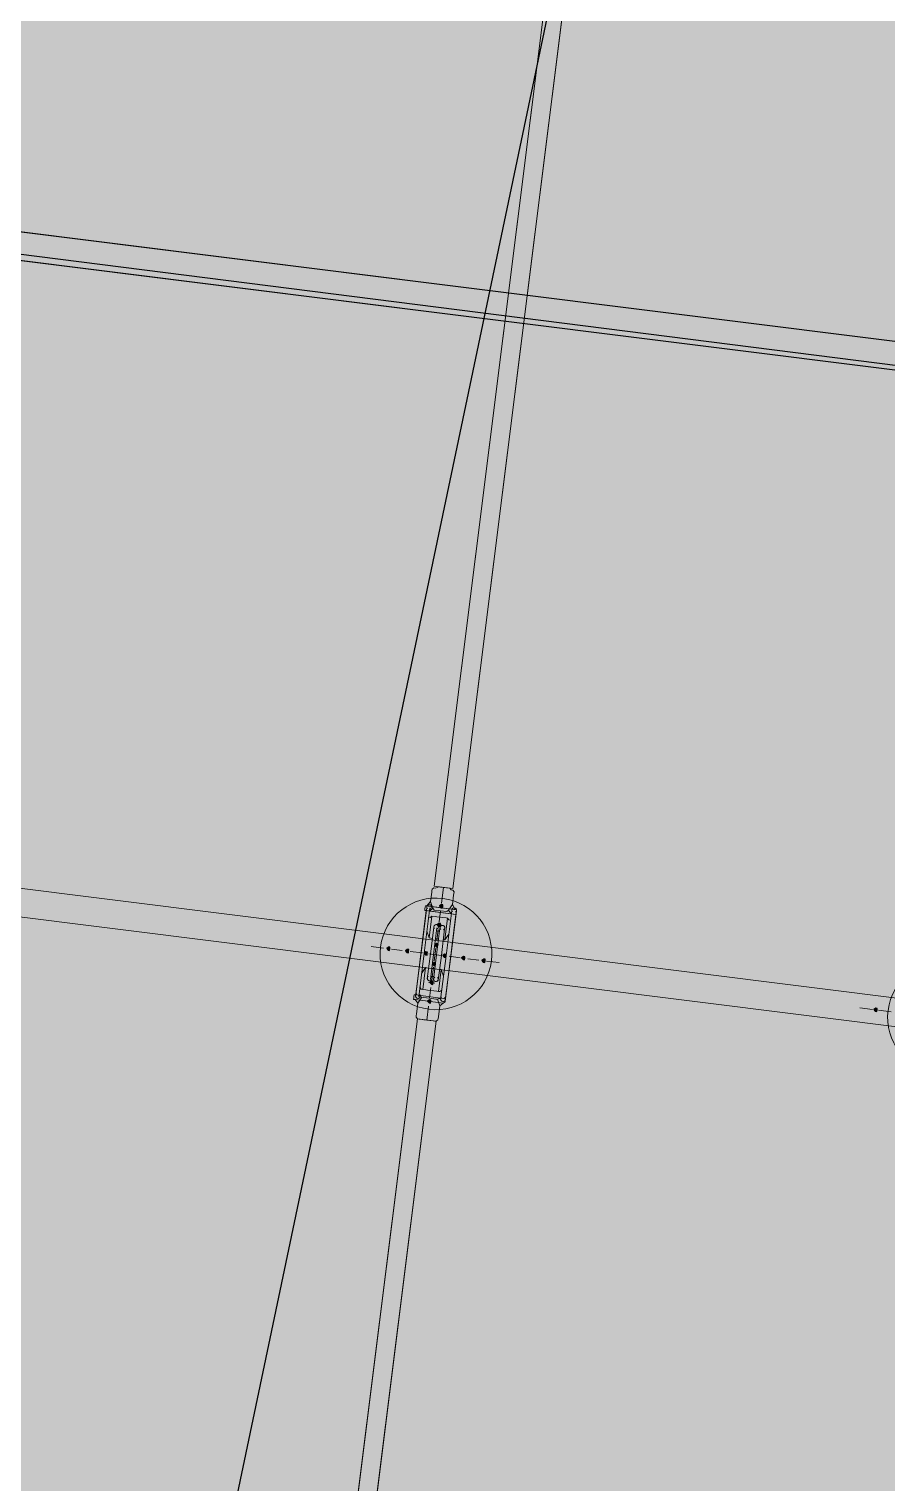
# Model space of a CAD drawing. Header units: metres. Extents: x -4 to 509425, y 7549 to 4732445.
# Drawn here: x 476052.89 to 476057.51, y 4719750.82 to 4719758.65 of the extents above; entities that cross this region are included whole.
import ezdxf

# ---------------------------------------------------------------- set-up
doc = ezdxf.new("R2010")
doc.units = ezdxf.units.M
doc.header["$LTSCALE"] = 0.01
doc.header["$MEASUREMENT"] = 0
doc.layers.get('0').update_dxf_attribs({"lineweight": 0})
for name, color, linetype in [('_SUBESTACIÓN', 1, 'Continuous'), ('PARCELAS', 31, 'Continuous'), ('SUBESTACION LA VID', 253, 'Continuous')]:
    doc.layers.add(name, color=color, linetype=linetype)

# ---------------------------------------------------------------- blocks, each defined once
blk = doc.blocks.new('A$Cfff6051d')
at = {"layer": 'SUBESTACION LA VID', "transparency": 33554687}
h = blk.add_hatch(color=256, dxfattribs=at)
h.dxf.hatch_style = 2
h.paths.add_polyline_path([(476055.1186, 4719753.9268), (476055.1196, 4719753.9352), (476055.1112, 4719753.9363), (476055.1018, 4719753.9289), (476055.1091, 4719753.9195), (476055.1175, 4719753.9184)])
h = blk.add_hatch(color=256, dxfattribs=at)
h.dxf.hatch_style = 2
h.paths.add_polyline_path([(476055.1059, 4719753.826), (476055.107, 4719753.8344), (476055.0986, 4719753.8355), (476055.0891, 4719753.8281), (476055.0965, 4719753.8187), (476055.1049, 4719753.8176)])
h = blk.add_hatch(color=256, dxfattribs=at)
h.dxf.hatch_style = 2
h.paths.add_polyline_path([(476054.8339, 4719753.698), (476054.8349, 4719753.7064), (476054.8265, 4719753.7074), (476054.8171, 4719753.7001), (476054.8244, 4719753.6906), (476054.8328, 4719753.6896)])
h = blk.add_hatch(color=256, dxfattribs=at)
h.dxf.hatch_style = 2
h.paths.add_polyline_path([(476054.9347, 4719753.6854), (476054.9358, 4719753.6938), (476054.9274, 4719753.6948), (476054.9179, 4719753.6875), (476054.9253, 4719753.678), (476054.9337, 4719753.677)])
h = blk.add_hatch(color=256, dxfattribs=at)
h.dxf.hatch_style = 2
h.paths.add_polyline_path([(476055.0355, 4719753.6727), (476055.0366, 4719753.6811), (476055.0282, 4719753.6822), (476055.0187, 4719753.6748), (476055.0261, 4719753.6654), (476055.0345, 4719753.6643)])
h = blk.add_hatch(color=256, dxfattribs=at)
h.dxf.hatch_style = 2
h.paths.add_polyline_path([(476055.0922, 4719753.7168), (476055.0933, 4719753.7252), (476055.0849, 4719753.7263), (476055.0754, 4719753.7189), (476055.0828, 4719753.7095), (476055.0912, 4719753.7084)])
h = blk.add_hatch(color=256, dxfattribs=at)
h.dxf.hatch_style = 2
h.paths.add_polyline_path([(476055.1363, 4719753.6601), (476055.1374, 4719753.6685), (476055.129, 4719753.6695), (476055.1195, 4719753.6622), (476055.1269, 4719753.6527), (476055.1353, 4719753.6517)])
h = blk.add_hatch(color=256, dxfattribs=at)
h.dxf.hatch_style = 2
h.paths.add_polyline_path([(476055.0796, 4719753.616), (476055.0806, 4719753.6244), (476055.0722, 4719753.6255), (476055.0628, 4719753.6181), (476055.0701, 4719753.6086), (476055.0785, 4719753.6076)])
h = blk.add_hatch(color=256, dxfattribs=at)
h.dxf.hatch_style = 2
h.paths.add_polyline_path([(476055.2371, 4719753.6474), (476055.2382, 4719753.6558), (476055.2298, 4719753.6569), (476055.2203, 4719753.6495), (476055.2277, 4719753.6401), (476055.2361, 4719753.639)])
h = blk.add_hatch(color=256, dxfattribs=at)
h.dxf.hatch_style = 2
h.paths.add_polyline_path([(476055.3463, 4719753.6338), (476055.3474, 4719753.6422), (476055.339, 4719753.6432), (476055.3295, 4719753.6359), (476055.3369, 4719753.6264), (476055.3453, 4719753.6254)])
h = blk.add_hatch(color=256, dxfattribs=at)
h.dxf.hatch_style = 2
h.paths.add_polyline_path([(476055.067, 4719753.5152), (476055.068, 4719753.5236), (476055.0596, 4719753.5246), (476055.0501, 4719753.5173), (476055.0575, 4719753.5078), (476055.0659, 4719753.5068)])
h = blk.add_hatch(color=256, dxfattribs=at)
h.dxf.hatch_style = 2
h.paths.add_polyline_path([(476055.0543, 4719753.4144), (476055.0554, 4719753.4228), (476055.047, 4719753.4238), (476055.0375, 4719753.4165), (476055.0449, 4719753.407), (476055.0533, 4719753.406)])
h = blk.add_hatch(color=256, dxfattribs=at)
h.dxf.hatch_style = 2
h.paths.add_polyline_path([(476057.4548, 4719753.3694), (476057.4559, 4719753.3778), (476057.4475, 4719753.3789), (476057.438, 4719753.3715), (476057.4454, 4719753.3621), (476057.4538, 4719753.361)])
at = {"layer": 'SUBESTACION LA VID', "lineweight": 15}
for p, q in [((476072.6429, 4719755.0745), (475976.8959, 4719767.0782)), ((476072.6239, 4719754.9233), (475976.8769, 4719766.927)), ((476072.2069, 4719751.5967), (475976.9555, 4719763.5384)), ((476072.1879, 4719751.4455), (475976.9365, 4719763.3871)), ((476055.0724, 4719754.035), (476055.8096, 4719759.9152)), ((476055.1732, 4719754.0223), (476055.9104, 4719759.9026)), ((476055.1123, 4719753.9447), (476055.1228, 4719754.0287)), ((476055.0019, 4719753.6769), (476055.0324, 4719753.9205)), ((476055.0492, 4719753.9184), (476055.0187, 4719753.6748)), ((476055.0471, 4719753.9016), (476055.066, 4719753.9163)), ((476055.0734, 4719753.9069), (476055.107, 4719753.9027)), ((476055.0996, 4719753.8439), (476055.107, 4719753.9027)), ((476055.1406, 4719753.8984), (476055.107, 4719753.9027)), ((476055.1669, 4719753.9037), (476055.1363, 4719753.6601)), ((476055.1647, 4719753.8869), (476055.1501, 4719753.9058)), ((476055.046, 4719753.7567), (476055.0608, 4719753.8743)), ((476055.0975, 4719753.8271), (476055.0807, 4719753.8292)), ((476055.0975, 4719753.8271), (476055.1143, 4719753.8249)), ((476055.13, 4719753.7462), (476055.1448, 4719753.8638)), ((476055.1615, 4719753.6569), (476055.1921, 4719753.9005)), ((476055.0523, 4719753.6706), (476055.0702, 4719753.8134)), ((476055.087, 4719753.8113), (476055.0691, 4719753.6685)), ((476055.0796, 4719753.7525), (476055.088, 4719753.7515)), ((476055.0933, 4719753.7935), (476055.0849, 4719753.7945)), ((476055.1038, 4719753.8092), (476055.0859, 4719753.6664)), ((476055.087, 4719753.7431), (476055.0944, 4719753.8019)), ((476055.0964, 4719753.7504), (476055.088, 4719753.7515)), ((476055.0933, 4719753.7935), (476055.1017, 4719753.7924)), ((476055.1111, 4719753.6632), (476055.129, 4719753.806)), ((476054.8003, 4719753.7022), (476054.7331, 4719753.7106)), ((476054.9011, 4719753.6896), (476054.8423, 4719753.6969)), ((476055.0103, 4719753.6759), (476054.9431, 4719753.6843)), ((476055.0019, 4719753.6769), (476054.9724, 4719753.4417)), ((476054.9892, 4719753.4396), (476055.0187, 4719753.6748)), ((476055.0523, 4719753.6706), (476055.0355, 4719753.5362)), ((476055.1111, 4719753.6632), (476055.0439, 4719753.6717)), ((476055.0523, 4719753.5341), (476055.0691, 4719753.6685)), ((476055.0733, 4719753.6339), (476055.0817, 4719753.7011)), ((476055.026, 4719753.5971), (476055.0113, 4719753.4795)), ((476055.0596, 4719753.5929), (476055.068, 4719753.5918)), ((476055.0607, 4719753.533), (476055.0691, 4719753.6002)), ((476055.0764, 4719753.5908), (476055.068, 4719753.5918)), ((476055.0691, 4719753.532), (476055.0859, 4719753.6664)), ((476055.1111, 4719753.6632), (476055.0943, 4719753.5288)), ((476055.1068, 4719753.4249), (476055.1363, 4719753.6601)), ((476055.1615, 4719753.6569), (476055.132, 4719753.4217)), ((476055.2119, 4719753.6506), (476055.1531, 4719753.658)), ((476055.3127, 4719753.638), (476055.2539, 4719753.6453)), ((476055.4219, 4719753.6243), (476055.3547, 4719753.6327)), ((476055.0586, 4719753.5162), (476055.0417, 4719753.5184)), ((476055.0628, 4719753.5498), (476055.0544, 4719753.5509)), ((476055.0586, 4719753.5162), (476055.0754, 4719753.5141)), ((476055.0628, 4719753.5498), (476055.0712, 4719753.5488)), ((476055.11, 4719753.5866), (476055.0953, 4719753.469)), ((476054.9903, 4719753.448), (476055.006, 4719753.4375)), ((476055.0144, 4719753.4365), (476055.048, 4719753.4322)), ((476055.048, 4719753.4322), (476055.0554, 4719753.491)), ((476055.0816, 4719753.428), (476055.048, 4719753.4322)), ((476055.1079, 4719753.4333), (476055.09, 4719753.427)), ((476055.0333, 4719753.3146), (476055.0428, 4719753.3902)), ((476057.4296, 4719753.3726), (476057.3624, 4719753.381)), ((476057.5304, 4719753.3599), (476057.4632, 4719753.3684)), ((476054.3699, 4719748.432), (476054.9829, 4719753.321)), ((476054.4707, 4719748.4193), (476055.0837, 4719753.3083))]:
    blk.add_line(p, q, dxfattribs=at)
at = {"layer": 'SUBESTACION LA VID', "lineweight": 0}
for p, q in [((476055.0724, 4719754.035), (476055.1732, 4719754.0223)), ((476054.9703, 4719753.4249), (476055.1215, 4719753.406))]:
    blk.add_line(p, q, dxfattribs=at)
at = {"layer": 'SUBESTACION LA VID', "lineweight": 15}
for points in [[(476072.6239, 4719754.9233), (476072.6429, 4719755.0745), (475976.8959, 4719767.0782), (475976.8769, 4719766.927), (476072.6239, 4719754.9233)], [(476072.1879, 4719751.4455), (476072.2069, 4719751.5967), (475976.9555, 4719763.5384), (475976.9365, 4719763.3871), (476072.1879, 4719751.4455)], [(476055.0724, 4719754.035), (476055.1732, 4719754.0223), (476055.9104, 4719759.9026), (476055.8096, 4719759.9152), (476055.0724, 4719754.035)], [(476055.0535, 4719753.952), (476055.0598, 4719754.0024), (476055.0608, 4719754.0108), (476055.0619, 4719754.0192), (476055.0713, 4719754.0266), (476055.0797, 4719754.0255), (476055.0976, 4719754.0318), (476055.106, 4719754.0308), (476055.1396, 4719754.0266), (476055.1564, 4719754.0245), (476055.1637, 4719754.015), (476055.1721, 4719754.0139), (476055.1795, 4719754.0045), (476055.1784, 4719753.9961), (476055.1774, 4719753.9877), (476055.1711, 4719753.9373), (476055.1847, 4719753.91), (476055.1931, 4719753.9089), (476055.1921, 4719753.9005), (476055.191, 4719753.8921), (476055.1899, 4719753.8837), (476055.1331, 4719753.4301), (476055.132, 4719753.4217), (476055.131, 4719753.4133), (476055.1215, 4719753.406), (476055.1026, 4719753.3913), (476055.0952, 4719753.3325), (476055.0942, 4719753.3241), (476055.0931, 4719753.3157), (476055.0837, 4719753.3083), (476055.0753, 4719753.3094), (476055.0669, 4719753.3104), (476055.0501, 4719753.3125), (476055.0333, 4719753.3146), (476055.0165, 4719753.3167), (476055.0081, 4719753.3178), (476054.9913, 4719753.3199), (476054.9829, 4719753.321), (476054.9755, 4719753.3304), (476054.9766, 4719753.3388), (476054.9776, 4719753.3472), (476054.985, 4719753.406), (476054.9703, 4719753.4249), (476054.9619, 4719753.426), (476054.963, 4719753.4344), (476054.964, 4719753.4428), (476054.9651, 4719753.4512), (476054.9735, 4719753.4501), (476055.0303, 4719753.9037), (476055.0219, 4719753.9048), (476055.023, 4719753.9132), (476055.024, 4719753.9216), (476055.0251, 4719753.93), (476055.0335, 4719753.9289), (476055.0535, 4719753.952)], [(476055.1228, 4719754.0287), (476055.106, 4719754.0308), (476055.0976, 4719754.0318), (476055.0797, 4719754.0255), (476055.0713, 4719754.0266), (476055.0619, 4719754.0192), (476055.0608, 4719754.0108), (476055.0598, 4719754.0024), (476055.0535, 4719753.952)], [(476055.1228, 4719754.0287), (476055.1396, 4719754.0266), (476055.1564, 4719754.0245), (476055.1637, 4719754.015), (476055.1721, 4719754.0139), (476055.1795, 4719754.0045), (476055.1784, 4719753.9961), (476055.1774, 4719753.9877), (476055.1711, 4719753.9373)], [(476055.0335, 4719753.9289), (476055.0535, 4719753.952), (476055.066, 4719753.9163), (476055.0734, 4719753.9069)], [(476055.1847, 4719753.91), (476055.1711, 4719753.9373), (476055.1501, 4719753.9058), (476055.1406, 4719753.8984)], [(476055.1028, 4719753.8691), (476055.086, 4719753.8712), (476055.0776, 4719753.8722), (476055.0608, 4719753.8743), (476055.0513, 4719753.867), (476055.0429, 4719753.868), (476055.0419, 4719753.8596), (476055.0408, 4719753.8512)], [(476055.1028, 4719753.8691), (476055.1196, 4719753.867), (476055.1364, 4719753.8648), (476055.1448, 4719753.8638), (476055.1521, 4719753.8543), (476055.1605, 4719753.8533), (476055.1595, 4719753.8449), (476055.1584, 4719753.8365)], [(476055.0628, 4719753.7546), (476055.046, 4719753.7567), (476055.0334, 4719753.7924)], [(476055.1216, 4719753.7472), (476055.13, 4719753.7462), (476055.1511, 4719753.7777)], [(476055.0428, 4719753.595), (476055.026, 4719753.5971), (476055.005, 4719753.5656)], [(476055.1016, 4719753.5876), (476055.11, 4719753.5866), (476055.1226, 4719753.5509)], [(476054.9703, 4719753.4249), (476054.985, 4719753.406), (476055.006, 4719753.4375), (476055.0144, 4719753.4365)], [(476055.0533, 4719753.4742), (476055.0365, 4719753.4764), (476055.0281, 4719753.4774), (476055.0113, 4719753.4795), (476055.0029, 4719753.4806), (476054.9955, 4719753.49), (476054.9966, 4719753.4984)], [(476055.0533, 4719753.4742), (476055.0701, 4719753.4721), (476055.0869, 4719753.47), (476055.0953, 4719753.469), (476055.1037, 4719753.4679), (476055.1131, 4719753.4753), (476055.1142, 4719753.4837)], [(476055.0333, 4719753.3146), (476055.0165, 4719753.3167), (476055.0081, 4719753.3178), (476054.9913, 4719753.3199), (476054.9829, 4719753.321), (476054.9755, 4719753.3304), (476054.9766, 4719753.3388), (476054.9776, 4719753.3472), (476054.985, 4719753.406)], [(476055.0333, 4719753.3146), (476055.0501, 4719753.3125), (476055.0669, 4719753.3104), (476055.0753, 4719753.3094), (476055.0837, 4719753.3083), (476055.0931, 4719753.3157), (476055.0942, 4719753.3241), (476055.0952, 4719753.3325), (476055.1026, 4719753.3913)], [(476055.1215, 4719753.406), (476055.1026, 4719753.3913), (476055.09, 4719753.427), (476055.0816, 4719753.428)], [(476054.3699, 4719748.432), (476054.4707, 4719748.4193), (476055.0837, 4719753.3083), (476054.9829, 4719753.321), (476054.3699, 4719748.432)]]:
    blk.add_lwpolyline(points, dxfattribs=at)
at = {"layer": 'SUBESTACION LA VID', "lineweight": 0}
for points in [[(476055.106, 4719754.0308), (476055.1564, 4719754.0245), (476055.0976, 4719754.0318)], [(476055.0303, 4719753.9037), (476055.1899, 4719753.8837), (476055.0219, 4719753.9048)], [(476055.0251, 4719753.93), (476055.1931, 4719753.9089), (476055.0335, 4719753.9289), (476055.1931, 4719753.9089)], [(476055.1331, 4719753.4301), (476054.9735, 4719753.4501), (476055.1331, 4719753.4301)], [(476055.0333, 4719753.3146), (476055.0081, 4719753.3178), (476055.0501, 4719753.3125)]]:
    blk.add_lwpolyline(points, dxfattribs=at)
at = {"layer": 'SUBESTACION LA VID'}
for points in [[(476055.1186, 4719753.9268), (476055.1196, 4719753.9352), (476055.1112, 4719753.9363), (476055.1018, 4719753.9289), (476055.1091, 4719753.9195), (476055.1175, 4719753.9184)], [(476055.1059, 4719753.826), (476055.107, 4719753.8344), (476055.0986, 4719753.8355), (476055.0891, 4719753.8281), (476055.0965, 4719753.8187), (476055.1049, 4719753.8176)], [(476054.8339, 4719753.698), (476054.8349, 4719753.7064), (476054.8265, 4719753.7074), (476054.8171, 4719753.7001), (476054.8244, 4719753.6906), (476054.8328, 4719753.6896)], [(476054.9347, 4719753.6854), (476054.9358, 4719753.6938), (476054.9274, 4719753.6948), (476054.9179, 4719753.6875), (476054.9253, 4719753.678), (476054.9337, 4719753.677)], [(476055.0355, 4719753.6727), (476055.0366, 4719753.6811), (476055.0282, 4719753.6822), (476055.0187, 4719753.6748), (476055.0261, 4719753.6654), (476055.0345, 4719753.6643)], [(476055.0922, 4719753.7168), (476055.0933, 4719753.7252), (476055.0849, 4719753.7263), (476055.0754, 4719753.7189), (476055.0828, 4719753.7095), (476055.0912, 4719753.7084)], [(476055.1363, 4719753.6601), (476055.1374, 4719753.6685), (476055.129, 4719753.6695), (476055.1195, 4719753.6622), (476055.1269, 4719753.6527), (476055.1353, 4719753.6517)], [(476055.0796, 4719753.616), (476055.0806, 4719753.6244), (476055.0722, 4719753.6255), (476055.0628, 4719753.6181), (476055.0701, 4719753.6086), (476055.0785, 4719753.6076)], [(476055.2371, 4719753.6474), (476055.2382, 4719753.6558), (476055.2298, 4719753.6569), (476055.2203, 4719753.6495), (476055.2277, 4719753.6401), (476055.2361, 4719753.639)], [(476055.3463, 4719753.6338), (476055.3474, 4719753.6422), (476055.339, 4719753.6432), (476055.3295, 4719753.6359), (476055.3369, 4719753.6264), (476055.3453, 4719753.6254)], [(476055.067, 4719753.5152), (476055.068, 4719753.5236), (476055.0596, 4719753.5246), (476055.0501, 4719753.5173), (476055.0575, 4719753.5078), (476055.0659, 4719753.5068)], [(476055.0543, 4719753.4144), (476055.0554, 4719753.4228), (476055.047, 4719753.4238), (476055.0375, 4719753.4165), (476055.0449, 4719753.407), (476055.0533, 4719753.406)], [(476057.4548, 4719753.3694), (476057.4559, 4719753.3778), (476057.4475, 4719753.3789), (476057.438, 4719753.3715), (476057.4454, 4719753.3621), (476057.4538, 4719753.361)]]:
    blk.add_lwpolyline(points, close=True, dxfattribs=at)
at = {"layer": 'SUBESTACION LA VID', "lineweight": 0}
for points in [[(476055.1186, 4719753.9268), (476055.1196, 4719753.9352), (476055.1112, 4719753.9363), (476055.1018, 4719753.9289), (476055.1091, 4719753.9195), (476055.1175, 4719753.9184)], [(476055.1059, 4719753.826), (476055.107, 4719753.8344), (476055.0986, 4719753.8355), (476055.0891, 4719753.8281), (476055.0965, 4719753.8187), (476055.1049, 4719753.8176)], [(476054.8339, 4719753.698), (476054.8349, 4719753.7064), (476054.8265, 4719753.7074), (476054.8171, 4719753.7001), (476054.8244, 4719753.6906), (476054.8328, 4719753.6896)], [(476054.9347, 4719753.6854), (476054.9358, 4719753.6938), (476054.9274, 4719753.6948), (476054.9179, 4719753.6875), (476054.9253, 4719753.678), (476054.9337, 4719753.677)], [(476055.0355, 4719753.6727), (476055.0366, 4719753.6811), (476055.0282, 4719753.6822), (476055.0187, 4719753.6748), (476055.0261, 4719753.6654), (476055.0345, 4719753.6643)], [(476055.0922, 4719753.7168), (476055.0933, 4719753.7252), (476055.0849, 4719753.7263), (476055.0754, 4719753.7189), (476055.0828, 4719753.7095), (476055.0912, 4719753.7084)], [(476055.1363, 4719753.6601), (476055.1374, 4719753.6685), (476055.129, 4719753.6695), (476055.1195, 4719753.6622), (476055.1269, 4719753.6527), (476055.1353, 4719753.6517)], [(476055.0796, 4719753.616), (476055.0806, 4719753.6244), (476055.0722, 4719753.6255), (476055.0628, 4719753.6181), (476055.0701, 4719753.6086), (476055.0785, 4719753.6076)], [(476055.2371, 4719753.6474), (476055.2382, 4719753.6558), (476055.2298, 4719753.6569), (476055.2203, 4719753.6495), (476055.2277, 4719753.6401), (476055.2361, 4719753.639)], [(476055.3463, 4719753.6338), (476055.3474, 4719753.6422), (476055.339, 4719753.6432), (476055.3295, 4719753.6359), (476055.3369, 4719753.6264), (476055.3453, 4719753.6254)], [(476055.067, 4719753.5152), (476055.068, 4719753.5236), (476055.0596, 4719753.5246), (476055.0501, 4719753.5173), (476055.0575, 4719753.5078), (476055.0659, 4719753.5068)], [(476055.0543, 4719753.4144), (476055.0554, 4719753.4228), (476055.047, 4719753.4238), (476055.0375, 4719753.4165), (476055.0449, 4719753.407), (476055.0533, 4719753.406)], [(476057.4548, 4719753.3694), (476057.4559, 4719753.3778), (476057.4475, 4719753.3789), (476057.438, 4719753.3715), (476057.4454, 4719753.3621), (476057.4538, 4719753.361)]]:
    blk.add_lwpolyline(points, close=True, dxfattribs=at)
at = {"layer": 'SUBESTACION LA VID'}
for points in [[(475976.8769, 4719766.927), (475976.8769, 4719766.927), (475976.8959, 4719767.0782), (475976.8959, 4719767.0782), (475976.8959, 4719767.0782), (476072.6239, 4719754.9233), (476072.6239, 4719754.9233), (476072.6239, 4719754.9233), (475976.8769, 4719766.927), (475976.8769, 4719766.927)], [(475976.8959, 4719767.0782), (475976.8959, 4719767.0782), (476072.6239, 4719754.9233), (476072.6239, 4719754.9233), (476072.6239, 4719754.9233), (476072.6429, 4719755.0745), (476072.6429, 4719755.0745), (476072.6429, 4719755.0745), (475976.8959, 4719767.0782), (475976.8959, 4719767.0782)]]:
    blk.add_open_spline(points, degree=3, knots=[0, 0, 0, 0, 1, 1, 1, 2, 2, 2, 3, 3, 3, 3], dxfattribs=at)
at = {"layer": 'SUBESTACION LA VID', "lineweight": 0}
for points in [[(475976.8769, 4719766.927), (475976.8769, 4719766.927), (475976.8959, 4719767.0782), (475976.8959, 4719767.0782), (475976.8959, 4719767.0782), (476072.6239, 4719754.9233), (476072.6239, 4719754.9233), (476072.6239, 4719754.9233), (475976.8769, 4719766.927), (475976.8769, 4719766.927)], [(475976.8959, 4719767.0782), (475976.8959, 4719767.0782), (476072.6239, 4719754.9233), (476072.6239, 4719754.9233), (476072.6239, 4719754.9233), (476072.6429, 4719755.0745), (476072.6429, 4719755.0745), (476072.6429, 4719755.0745), (475976.8959, 4719767.0782), (475976.8959, 4719767.0782)]]:
    blk.add_open_spline(points, degree=3, knots=[0, 0, 0, 0, 1, 1, 1, 2, 2, 2, 3, 3, 3, 3], dxfattribs=at)
at = {"layer": 'SUBESTACION LA VID', "lineweight": 15}
for points, knots in [([(476054.784, 4719753.7085), (476054.7634, 4719753.5438), (476054.8801, 4719753.3936), (476055.0448, 4719753.3729), (476055.2095, 4719753.3523), (476055.3598, 4719753.469), (476055.3804, 4719753.6337), (476055.4011, 4719753.7984), (476055.2843, 4719753.9487), (476055.1196, 4719753.9693), (476054.9549, 4719753.99), (476054.8047, 4719753.8732), (476054.784, 4719753.7085)], [0, 0, 0, 0, 1, 1, 1, 2, 2, 2, 3, 3, 3, 4, 4, 4, 4]), ([(476055.0472, 4719753.9358), (476055.0417, 4719753.9364), (476055.0365, 4719753.9336), (476055.0341, 4719753.9287), (476055.0318, 4719753.9238), (476055.0328, 4719753.9179), (476055.0367, 4719753.9141)], [0, 0, 0, 0, 1, 1, 1, 2, 2, 2, 2]), ([(476055.0582, 4719753.9216), (476055.059, 4719753.9285), (476055.0541, 4719753.9349), (476055.0472, 4719753.9358), (476055.0402, 4719753.9366), (476055.0338, 4719753.9317), (476055.033, 4719753.9247)], [0, 0, 0, 0, 1, 1, 1, 2, 2, 2, 2]), ([(476055.052, 4719753.9122), (476055.0567, 4719753.9149), (476055.0591, 4719753.9204), (476055.058, 4719753.9257), (476055.0569, 4719753.931), (476055.0526, 4719753.9351), (476055.0472, 4719753.9358)], [0, 0, 0, 0, 1, 1, 1, 2, 2, 2, 2]), ([(476055.1816, 4719753.9189), (476055.1762, 4719753.9196), (476055.1709, 4719753.9167), (476055.1686, 4719753.9118), (476055.1662, 4719753.9069), (476055.1672, 4719753.9011), (476055.1711, 4719753.8973)], [0, 0, 0, 0, 1, 1, 1, 2, 2, 2, 2]), ([(476055.1926, 4719753.9047), (476055.1935, 4719753.9117), (476055.1885, 4719753.918), (476055.1816, 4719753.9189), (476055.1746, 4719753.9198), (476055.1683, 4719753.9148), (476055.1674, 4719753.9079)], [0, 0, 0, 0, 1, 1, 1, 2, 2, 2, 2]), ([(476055.1864, 4719753.8953), (476055.1911, 4719753.8981), (476055.1935, 4719753.9035), (476055.1924, 4719753.9089), (476055.1913, 4719753.9142), (476055.187, 4719753.9182), (476055.1816, 4719753.9189)], [0, 0, 0, 0, 1, 1, 1, 2, 2, 2, 2]), ([(476055.0849, 4719753.8286), (476055.0795, 4719753.8293), (476055.0743, 4719753.8265), (476055.0719, 4719753.8216), (476055.0695, 4719753.8167), (476055.0705, 4719753.8108), (476055.0744, 4719753.807)], [0, 0, 0, 0, 1, 1, 1, 2, 2, 2, 2]), ([(476055.0849, 4719753.8286), (476055.0795, 4719753.8293), (476055.0743, 4719753.8265), (476055.0719, 4719753.8216), (476055.0695, 4719753.8167), (476055.0705, 4719753.8108), (476055.0744, 4719753.807)], [0, 0, 0, 0, 1, 1, 1, 2, 2, 2, 2]), ([(476055.0959, 4719753.8145), (476055.0968, 4719753.8214), (476055.0919, 4719753.8278), (476055.0849, 4719753.8286), (476055.078, 4719753.8295), (476055.0716, 4719753.8246), (476055.0707, 4719753.8176)], [0, 0, 0, 0, 1, 1, 1, 2, 2, 2, 2]), ([(476055.0897, 4719753.8051), (476055.0944, 4719753.8078), (476055.0969, 4719753.8132), (476055.0958, 4719753.8186), (476055.0947, 4719753.8239), (476055.0903, 4719753.828), (476055.0849, 4719753.8286)], [0, 0, 0, 0, 1, 1, 1, 2, 2, 2, 2]), ([(476055.1185, 4719753.8244), (476055.1131, 4719753.8251), (476055.1079, 4719753.8223), (476055.1055, 4719753.8174), (476055.1031, 4719753.8125), (476055.1041, 4719753.8066), (476055.108, 4719753.8028)], [0, 0, 0, 0, 1, 1, 1, 2, 2, 2, 2]), ([(476055.1295, 4719753.8102), (476055.1304, 4719753.8172), (476055.1255, 4719753.8236), (476055.1185, 4719753.8244), (476055.1116, 4719753.8253), (476055.1052, 4719753.8204), (476055.1043, 4719753.8134)], [0, 0, 0, 0, 1, 1, 1, 2, 2, 2, 2]), ([(476055.1233, 4719753.8008), (476055.128, 4719753.8036), (476055.1305, 4719753.809), (476055.1294, 4719753.8144), (476055.1283, 4719753.8197), (476055.1239, 4719753.8237), (476055.1185, 4719753.8244)], [0, 0, 0, 0, 1, 1, 1, 2, 2, 2, 2]), ([(476055.1233, 4719753.8009), (476055.128, 4719753.8036), (476055.1305, 4719753.809), (476055.1294, 4719753.8144), (476055.1283, 4719753.8197), (476055.1239, 4719753.8237), (476055.1185, 4719753.8244)], [0, 0, 0, 0, 1, 1, 1, 2, 2, 2, 2]), ([(476057.5141, 4719753.3662), (476057.4935, 4719753.2015), (476057.6103, 4719753.0513), (476057.775, 4719753.0306), (476057.9396, 4719753.01), (476058.0899, 4719753.1268), (476058.1106, 4719753.2915), (476058.1312, 4719753.4562), (476058.0144, 4719753.6064), (476057.8497, 4719753.6271), (476057.685, 4719753.6477), (476057.5348, 4719753.5309), (476057.5141, 4719753.3662)], [0, 0, 0, 0, 1, 1, 1, 2, 2, 2, 3, 3, 3, 4, 4, 4, 4]), ([(476055.0422, 4719753.5498), (476055.0375, 4719753.5471), (476055.0351, 4719753.5416), (476055.0361, 4719753.5363), (476055.0372, 4719753.531), (476055.0416, 4719753.5269), (476055.047, 4719753.5262)], [0, 0, 0, 0, 1, 1, 1, 2, 2, 2, 2]), ([(476055.0422, 4719753.5498), (476055.0375, 4719753.5471), (476055.0351, 4719753.5416), (476055.0361, 4719753.5363), (476055.0372, 4719753.531), (476055.0416, 4719753.5269), (476055.047, 4719753.5262)], [0, 0, 0, 0, 1, 1, 1, 2, 2, 2, 2]), ([(476055.036, 4719753.5404), (476055.0351, 4719753.5334), (476055.04, 4719753.5271), (476055.047, 4719753.5262), (476055.054, 4719753.5254), (476055.0603, 4719753.5303), (476055.0612, 4719753.5372)], [0, 0, 0, 0, 1, 1, 1, 2, 2, 2, 2]), ([(476055.047, 4719753.5262), (476055.0524, 4719753.5255), (476055.0576, 4719753.5284), (476055.06, 4719753.5333), (476055.0624, 4719753.5382), (476055.0614, 4719753.5441), (476055.0575, 4719753.5479)], [0, 0, 0, 0, 1, 1, 1, 2, 2, 2, 2]), ([(476055.0758, 4719753.5456), (476055.0711, 4719753.5429), (476055.0687, 4719753.5374), (476055.0697, 4719753.5321), (476055.0708, 4719753.5267), (476055.0752, 4719753.5227), (476055.0806, 4719753.522)], [0, 0, 0, 0, 1, 1, 1, 2, 2, 2, 2]), ([(476055.0696, 4719753.5362), (476055.0687, 4719753.5292), (476055.0736, 4719753.5229), (476055.0806, 4719753.522), (476055.0876, 4719753.5211), (476055.0939, 4719753.5261), (476055.0948, 4719753.533)], [0, 0, 0, 0, 1, 1, 1, 2, 2, 2, 2]), ([(476055.0806, 4719753.522), (476055.086, 4719753.5213), (476055.0912, 4719753.5242), (476055.0936, 4719753.5291), (476055.096, 4719753.534), (476055.095, 4719753.5399), (476055.0911, 4719753.5437)], [0, 0, 0, 0, 1, 1, 1, 2, 2, 2, 2]), ([(476055.0806, 4719753.522), (476055.086, 4719753.5213), (476055.0912, 4719753.5242), (476055.0936, 4719753.5291), (476055.096, 4719753.534), (476055.095, 4719753.5399), (476055.0911, 4719753.5437)], [0, 0, 0, 0, 1, 1, 1, 2, 2, 2, 2]), ([(476054.9792, 4719753.4553), (476054.9744, 4719753.4526), (476054.972, 4719753.4471), (476054.9731, 4719753.4418), (476054.9742, 4719753.4365), (476054.9786, 4719753.4324), (476054.984, 4719753.4317)], [0, 0, 0, 0, 1, 1, 1, 2, 2, 2, 2]), ([(476054.9729, 4719753.4459), (476054.9721, 4719753.439), (476054.977, 4719753.4326), (476054.984, 4719753.4317), (476054.9909, 4719753.4309), (476054.9973, 4719753.4358), (476054.9981, 4719753.4428)], [0, 0, 0, 0, 1, 1, 1, 2, 2, 2, 2]), ([(476054.984, 4719753.4317), (476054.9894, 4719753.4311), (476054.9946, 4719753.4339), (476054.997, 4719753.4388), (476054.9993, 4719753.4437), (476054.9983, 4719753.4496), (476054.9944, 4719753.4534)], [0, 0, 0, 0, 1, 1, 1, 2, 2, 2, 2]), ([(476055.1136, 4719753.4385), (476055.1089, 4719753.4357), (476055.1064, 4719753.4303), (476055.1075, 4719753.425), (476055.1086, 4719753.4196), (476055.113, 4719753.4156), (476055.1184, 4719753.4149)], [0, 0, 0, 0, 1, 1, 1, 2, 2, 2, 2]), ([(476055.1184, 4719753.4149), (476055.1238, 4719753.4142), (476055.129, 4719753.4171), (476055.1314, 4719753.422), (476055.1338, 4719753.4269), (476055.1327, 4719753.4327), (476055.1288, 4719753.4365)], [0, 0, 0, 0, 1, 1, 1, 2, 2, 2, 2]), ([(476055.1074, 4719753.4291), (476055.1065, 4719753.4221), (476055.1114, 4719753.4158), (476055.1184, 4719753.4149), (476055.1253, 4719753.414), (476055.1317, 4719753.419), (476055.1326, 4719753.4259)], [0, 0, 0, 0, 1, 1, 1, 2, 2, 2, 2])]:
    blk.add_open_spline(points, degree=3, knots=knots, dxfattribs=at)

msp = doc.modelspace()

# ---------------------------------------------------------------- hatches: boundary and pattern name
at = {"layer": '_SUBESTACIÓN', "transparency": 33554559}
h = msp.add_hatch(color=1, dxfattribs=at)
h.dxf.hatch_style = 1
h.paths.add_polyline_path([(475968.6399, 4719805.825), (476089.9386, 4719790.615), (476078.1686, 4719696.74), (475956.8686, 4719711.9502)])

# ---------------------------------------------------------------- linework, layer by layer
at = {"layer": 'PARCELAS'}
msp.add_lwpolyline([(476049.9346, 4719731.3129), (476067.2306, 4719813.7689)], dxfattribs=at)

# ---------------------------------------------------------------- block references
at = {"linetype": 'Continuous'}
msp.add_blockref('A$Cfff6051d', (0, 0), dxfattribs=at)

doc.saveas('drawing.dxf')
